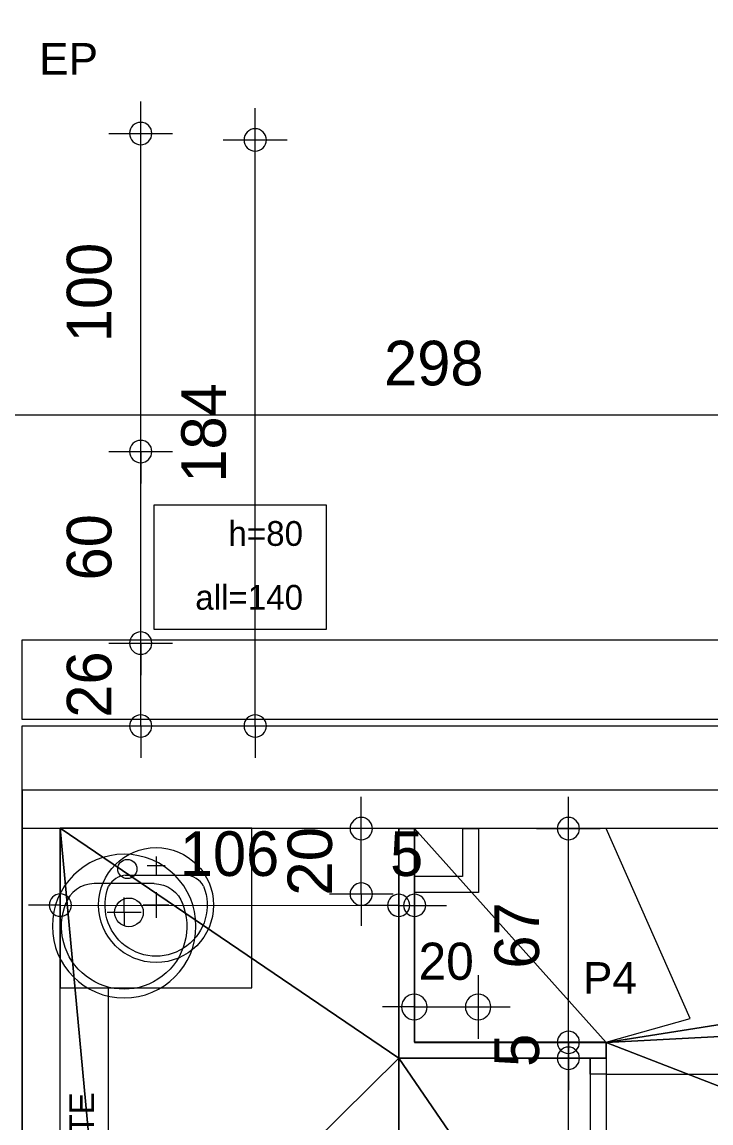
# Model space of a CAD drawing. Header units: metres. Extents: x 1.8 to 61.8, y -53.3 to -11.3.
# Drawn here: x 37.324 to 39.483, y -17.899 to -14.451 of the extents above; entities that cross this region are included whole.
import ezdxf
from ezdxf.enums import TextEntityAlignment as Align
from ezdxf.lldxf.tags import DXFTag

# ---------------------------------------------------------------- set-up
doc = ezdxf.new("R2010")
doc.units = ezdxf.units.M
doc.header["$MEASUREMENT"] = 0
for name, color, linetype in [('Calque commun', 7, 'Continuous'), ('Calque2', 7, 'Continuous'), ('Calque90', 7, 'Continuous'), ('Textes', 7, 'Continuous')]:
    doc.layers.add(name, color=color, linetype=linetype)
doc.styles.add('Arial14', font='arial.ttf', dxfattribs={"height": 0.098961})
doc.styles.add('Arial17', font='arial.ttf', dxfattribs={"height": 0.139163})
doc.styles.add('Century Gothic12', font='GOTHIC.TTF', dxfattribs={"height": 0.077575})
doc.styles.add('Century Gothic18', font='GOTHIC.TTF', dxfattribs={"height": 0.139636})
doc.styles.add('Century Gothic24', font='GOTHIC.TTF', dxfattribs={"height": 0.116363})
tags = doc.linetypes.add('HIDDEN2', pattern=[0.1875, 0.125, -0.0625]).pattern_tags.tags
tags[6:7] = [DXFTag(74, 4), DXFTag(75, 0), DXFTag(340, '0'), DXFTag(46, 1.0), DXFTag(50, 0.0), DXFTag(44, 0.0), DXFTag(45, 0.0)]
tags[4:5] = [DXFTag(74, 4), DXFTag(75, 0), DXFTag(340, '0'), DXFTag(46, 1.0), DXFTag(50, 0.0), DXFTag(44, 0.0), DXFTag(45, 0.0)]

# ---------------------------------------------------------------- blocks, each defined once
blk = doc.blocks.new('Block53955')
at = {"layer": 'Calque commun', "color": 7, "linetype": 'Continuous', "lineweight": 18}
blk.add_line((37.1243, -18.6973), (37.1243, -16.6552), dxfattribs=at)
at = {"layer": 'Calque commun', "color": 7, "linetype": 'Continuous', "lineweight": 9}
for p, q in [((37.3243, -18.6973), (37.3243, -16.8552)), ((37.4443, -18.6973), (37.4443, -16.9752))]:
    blk.add_line(p, q, dxfattribs=at)
blk = doc.blocks.new('Block53956')
at = {"layer": 'Calque commun', "color": 7, "linetype": 'Continuous', "lineweight": 9}
for p, q in [((37.3243, -16.9752), (37.3243, -16.6552)), ((43.5243, -16.9752), (43.5243, -16.6552)), ((37.3243, -16.8552), (40.1043, -16.8552)), ((41.3043, -16.8552), (43.5243, -16.8552)), ((37.3243, -16.9752), (40.1043, -16.9752)), ((41.3043, -16.9752), (43.5243, -16.9752))]:
    blk.add_line(p, q, dxfattribs=at)
at = {"layer": 'Calque commun', "color": 7, "linetype": 'Continuous', "lineweight": 18}
for p, q in [((37.3243, -16.6552), (40.1043, -16.6552)), ((41.3043, -16.6552), (43.5243, -16.6552))]:
    blk.add_line(p, q, dxfattribs=at)
blk = doc.blocks.new('new195')
at = {"layer": 'Calque commun', "color": 5, "linetype": 'Continuous', "lineweight": 9}
blk.add_arc((0, 0), 0.5, 0, 359.9994, dxfattribs=at)
blk = doc.blocks.new('new196')
at = {"layer": 'Calque commun', "color": 5, "linetype": 'Continuous', "lineweight": 9}
blk.add_arc((0, 0), 0.5, 0, 359.9994, dxfattribs=at)
blk = doc.blocks.new('DimLine54068')
at = {"layer": 'Calque commun', "color": 5, "linetype": 'Continuous', "lineweight": 9}
for p, q in [((37.1243, -15.7803), (37.1243, -15.5803)), ((40.1043, -15.7803), (40.1043, -15.5803)), ((37.1243, -15.6803), (37.0243, -15.6803)), ((37.1243, -15.6803), (40.1043, -15.6803)), ((40.1043, -15.6803), (40.2043, -15.6803))]:
    blk.add_line(p, q, dxfattribs=at)
at = {"layer": 'Calque commun', "color": 5, "linetype": 'Continuous', "lineweight": 9, "xscale": 0.07000000029802322, "yscale": 0.07000000029802322, "zscale": 0.07000000029802322}
for name, p in [('new195', (37.1243, -15.6803)), ('new196', (40.1043, -15.6803))]:
    blk.add_blockref(name, p, dxfattribs=at)
at = {"layer": 'Calque commun', "color": 5, "linetype": 'Continuous', "lineweight": 9, "style": 'Century Gothic18'}
blk.add_text('298', height=0.13964, dxfattribs=at).set_placement((38.6143, -15.6303), align=Align.BOTTOM_CENTER)
blk = doc.blocks.new('new197')
at = {"layer": 'Calque commun', "color": 5, "linetype": 'Continuous', "lineweight": 9}
blk.add_arc((0, 0), 0.5, 0, 359.9994, dxfattribs=at)
blk = doc.blocks.new('new198')
at = {"layer": 'Calque commun', "color": 5, "linetype": 'Continuous', "lineweight": 9}
blk.add_arc((0, 0), 0.5, 0, 359.9994, dxfattribs=at)
blk = doc.blocks.new('DimLine54477')
at = {"layer": 'Calque commun', "color": 5, "linetype": 'Continuous', "lineweight": 9}
for p, q in [((38.0548, -14.8198), (38.0548, -14.7198)), ((37.9548, -14.8198), (38.1548, -14.8198)), ((38.0548, -16.6552), (38.0548, -14.8198)), ((37.9548, -16.6552), (38.1548, -16.6552)), ((38.0548, -16.6552), (38.0548, -16.7552))]:
    blk.add_line(p, q, dxfattribs=at)
at = {"layer": 'Calque commun', "color": 5, "linetype": 'Continuous', "lineweight": 9, "xscale": 0.07000000029802322, "yscale": 0.07000000029802322, "zscale": 0.07000000029802322, "rotation": 90}
for name, p in [('new198', (38.0548, -14.8198)), ('new197', (38.0548, -16.6552))]:
    blk.add_blockref(name, p, dxfattribs=at)
at = {"layer": 'Calque commun', "color": 5, "linetype": 'Continuous', "lineweight": 9, "style": 'Century Gothic18'}
blk.add_text('184', height=0.13964, rotation=90, dxfattribs=at).set_placement((38.0048, -15.7375), align=Align.BOTTOM_CENTER)
blk = doc.blocks.new('new273')
at = {"layer": 'Calque commun', "color": 5, "linetype": 'Continuous', "lineweight": 9}
blk.add_arc((0, 0), 0.5, 0, 359.9994, dxfattribs=at)
blk = doc.blocks.new('new274')
at = {"layer": 'Calque commun', "color": 5, "linetype": 'Continuous', "lineweight": 9}
blk.add_arc((0, 0), 0.5, 0, 359.9994, dxfattribs=at)
blk = doc.blocks.new('DimLine55128')
at = {"layer": 'Calque commun', "color": 5, "linetype": 'Continuous', "lineweight": 9}
for p, q in [((37.6961, -16.3956), (37.6961, -16.2956)), ((37.5961, -16.3956), (37.7961, -16.3956)), ((37.6961, -16.6552), (37.6961, -16.3956)), ((37.5961, -16.6552), (37.7961, -16.6552)), ((37.6961, -16.6552), (37.6961, -16.7552))]:
    blk.add_line(p, q, dxfattribs=at)
at = {"layer": 'Calque commun', "color": 5, "linetype": 'Continuous', "lineweight": 9, "xscale": 0.07000000029802322, "yscale": 0.07000000029802322, "zscale": 0.07000000029802322, "rotation": 90}
for name, p in [('new274', (37.6961, -16.3956)), ('new273', (37.6961, -16.6552))]:
    blk.add_blockref(name, p, dxfattribs=at)
at = {"layer": 'Calque commun', "color": 5, "linetype": 'Continuous', "lineweight": 9, "style": 'Century Gothic18'}
blk.add_text('26', height=0.13964, rotation=90.0017, dxfattribs=at).set_placement((37.6461, -16.5254), align=Align.BOTTOM_CENTER)
blk = doc.blocks.new('new275')
at = {"layer": 'Calque commun', "color": 5, "linetype": 'Continuous', "lineweight": 9}
blk.add_arc((0, 0), 0.5, 0, 359.9994, dxfattribs=at)
blk = doc.blocks.new('new276')
at = {"layer": 'Calque commun', "color": 5, "linetype": 'Continuous', "lineweight": 9}
blk.add_arc((0, 0), 0.5, 0, 359.9994, dxfattribs=at)
blk = doc.blocks.new('DimLine55136')
at = {"layer": 'Calque commun', "color": 5, "linetype": 'Continuous', "lineweight": 9}
for p, q in [((37.6961, -15.7956), (37.6961, -15.6956)), ((37.5961, -15.7956), (37.7961, -15.7956)), ((37.6961, -16.3956), (37.6961, -15.7956)), ((37.5961, -16.3956), (37.7961, -16.3956)), ((37.6961, -16.3956), (37.6961, -16.4956))]:
    blk.add_line(p, q, dxfattribs=at)
at = {"layer": 'Calque commun', "color": 5, "linetype": 'Continuous', "lineweight": 9, "xscale": 0.07000000029802322, "yscale": 0.07000000029802322, "zscale": 0.07000000029802322, "rotation": 90}
for name, p in [('new276', (37.6961, -15.7956)), ('new275', (37.6961, -16.3956))]:
    blk.add_blockref(name, p, dxfattribs=at)
at = {"layer": 'Calque commun', "color": 5, "linetype": 'Continuous', "lineweight": 9, "style": 'Century Gothic18'}
blk.add_text('60', height=0.13964, rotation=90, dxfattribs=at).set_placement((37.6461, -16.0956), align=Align.BOTTOM_CENTER)
blk = doc.blocks.new('new277')
at = {"layer": 'Calque commun', "color": 5, "linetype": 'Continuous', "lineweight": 9}
blk.add_arc((0, 0), 0.5, 0, 359.9994, dxfattribs=at)
blk = doc.blocks.new('new278')
at = {"layer": 'Calque commun', "color": 5, "linetype": 'Continuous', "lineweight": 9}
blk.add_arc((0, 0), 0.5, 0, 359.9994, dxfattribs=at)
blk = doc.blocks.new('DimLine55144')
at = {"layer": 'Calque commun', "color": 5, "linetype": 'Continuous', "lineweight": 9}
for p, q in [((37.6961, -14.7998), (37.6961, -14.6998)), ((37.5961, -14.7998), (37.7961, -14.7998)), ((37.6961, -15.7956), (37.6961, -14.7998)), ((37.5961, -15.7956), (37.7961, -15.7956)), ((37.6961, -15.7956), (37.6961, -15.8956))]:
    blk.add_line(p, q, dxfattribs=at)
at = {"layer": 'Calque commun', "color": 5, "linetype": 'Continuous', "lineweight": 9, "xscale": 0.07000000029802322, "yscale": 0.07000000029802322, "zscale": 0.07000000029802322, "rotation": 90}
for name, p in [('new278', (37.6961, -14.7998)), ('new277', (37.6961, -15.7956))]:
    blk.add_blockref(name, p, dxfattribs=at)
at = {"layer": 'Calque commun', "color": 5, "linetype": 'Continuous', "lineweight": 9, "style": 'Century Gothic18'}
blk.add_text('100', height=0.13964, rotation=90, dxfattribs=at).set_placement((37.6461, -15.2977), align=Align.BOTTOM_CENTER)
blk = doc.blocks.new('@PRES_1_$$_1-61')
at = {"layer": 'Calque commun', "color": 5, "linetype": 'Continuous', "lineweight": 9}
blk.add_line((0.05, 0.05), (0.05, 0.85), dxfattribs=at)
at = {"layer": 'Calque commun', "color": 5, "linetype": 'Continuous', "lineweight": 9, "extrusion": (0, 0, -1)}
blk.add_arc((-0.05, 0.05), 0.8, 90, 180, dxfattribs=at)
at = {"layer": 'Calque commun', "color": 5, "linetype": 'Continuous', "lineweight": 9}
mesh = blk.add_polyface(dxfattribs=at)
corners = [(0, 0), (0, 0.05), (0.05, 0.05), (0.05, 0)]
mesh.append_faces([[corners[k] for k in face] for face in [(0, 1, 2, 3)]], dxfattribs={"color": 5})
mesh = blk.add_polyface(dxfattribs=at)
corners = [(0.85, 0), (0.85, 0.05), (0.9, 0.05), (0.9, 0)]
mesh.append_faces([[corners[k] for k in face] for face in [(0, 1, 2, 3)]], dxfattribs={"color": 5})
blk = doc.blocks.new('@PRES_1_$$_1-62')
at = {"layer": 'Calque commun', "color": 0, "linetype": 'ByBlock', "lineweight": -2}
blk.add_line((0, 0), (0, 0.05), dxfattribs=at)
blk = doc.blocks.new('@PRES_1_$$_1-63')
at = {"layer": 'Calque commun', "color": 0, "linetype": 'ByBlock', "lineweight": -2}
blk.add_line((0, 0), (0, 0.05), dxfattribs=at)
blk = doc.blocks.new('INTER_2D_COMB21')
at = {"layer": 'Calque commun', "color": 0, "linetype": 'ByBlock', "lineweight": -2}
blk.add_blockref('@PRES_1_$$_1-61', (0, 0), dxfattribs=at)
at = {"layer": 'Calque commun', "color": 15, "linetype": 'Continuous', "lineweight": 18}
blk.add_blockref('@PRES_1_$$_1-62', (0, 0), dxfattribs=at)
at = {"layer": 'Calque commun', "color": 15, "linetype": 'Continuous', "lineweight": 18, "extrusion": (0, 0, -1), "xscale": -1, "yscale": -1, "zscale": -1, "rotation": -180}
blk.add_blockref('@PRES_1_$$_1-63', (-0.9, 0), dxfattribs=at)
blk = doc.blocks.new('PLACED_COMB21')
at = {"layer": 'Calque commun', "color": 0, "linetype": 'ByBlock', "lineweight": -2}
blk.add_blockref('INTER_2D_COMB21', (0, 0), dxfattribs=at)
blk = doc.blocks.new('xmodule1pcentniv1-51')
at = {"layer": 'Calque commun', "color": 5, "linetype": 'Continuous', "lineweight": 9}
blk.add_arc((0, 0), 0.5, 0, 359.9994, dxfattribs=at)
blk = doc.blocks.new('xmodule1pcentniv1-52')
at = {"layer": 'Calque commun', "color": 5, "linetype": 'Continuous', "lineweight": 9}
blk.add_arc((0, 0), 0.5, 0, 359.9994, dxfattribs=at)
blk = doc.blocks.new('DimLine55123')
at = {"layer": 'Calque commun', "color": 5, "linetype": 'Continuous', "lineweight": 9}
for p, q in [((39.0154, -18.5473), (39.0154, -18.4473)), ((38.9154, -18.5473), (39.1154, -18.5473)), ((39.0154, -19.4473), (39.0154, -18.5473)), ((38.9154, -19.4473), (39.1154, -19.4473)), ((39.0154, -19.4473), (39.0154, -19.5473))]:
    blk.add_line(p, q, dxfattribs=at)
at = {"layer": 'Calque commun', "color": 5, "linetype": 'Continuous', "lineweight": 9, "xscale": 0.07000000029802322, "yscale": 0.07000000029802322, "zscale": 0.07000000029802322, "rotation": 90}
for name, p in [('xmodule1pcentniv1-52', (39.0154, -18.5473)), ('xmodule1pcentniv1-51', (39.0154, -19.4473))]:
    blk.add_blockref(name, p, dxfattribs=at)
at = {"layer": 'Calque commun', "color": 5, "linetype": 'Continuous', "lineweight": 9, "style": 'Century Gothic18'}
blk.add_text('90', height=0.13964, rotation=90, dxfattribs=at).set_placement((38.9654, -18.9973), align=Align.BOTTOM_CENTER)
blk = doc.blocks.new('xmodule1pcentniv1-53')
at = {"layer": 'Calque commun', "color": 5, "linetype": 'Continuous', "lineweight": 9}
blk.add_arc((0, 0), 0.5, 0, 359.9994, dxfattribs=at)
blk = doc.blocks.new('xmodule1pcentniv1-54')
at = {"layer": 'Calque commun', "color": 5, "linetype": 'Continuous', "lineweight": 9}
blk.add_arc((0, 0), 0.5, 0, 359.9994, dxfattribs=at)
blk = doc.blocks.new('DimLine55131')
at = {"layer": 'Calque commun', "color": 5, "linetype": 'Continuous', "lineweight": 9}
for p, q in [((39.0154, -18.4973), (39.0154, -18.3973)), ((38.9154, -18.4973), (39.1154, -18.4973)), ((39.0154, -18.5473), (39.0154, -18.4973)), ((38.9154, -18.5473), (39.1154, -18.5473)), ((39.0154, -18.5473), (39.0154, -18.6473))]:
    blk.add_line(p, q, dxfattribs=at)
at = {"layer": 'Calque commun', "color": 5, "linetype": 'Continuous', "lineweight": 9, "xscale": 0.07000000029802322, "yscale": 0.07000000029802322, "zscale": 0.07000000029802322, "rotation": 90}
for name, p in [('xmodule1pcentniv1-54', (39.0154, -18.4973)), ('xmodule1pcentniv1-53', (39.0154, -18.5473))]:
    blk.add_blockref(name, p, dxfattribs=at)
at = {"layer": 'Calque commun', "color": 5, "linetype": 'Continuous', "lineweight": 9, "style": 'Century Gothic18'}
blk.add_text('5', height=0.1396, rotation=90, dxfattribs=at).set_placement((38.9654, -18.5223), align=Align.BOTTOM_CENTER)
blk = doc.blocks.new('xmodule1pcentniv1-55')
at = {"layer": 'Calque commun', "color": 5, "linetype": 'Continuous', "lineweight": 9}
blk.add_arc((0, 0), 0.5, 0, 359.9994, dxfattribs=at)
blk = doc.blocks.new('xmodule1pcentniv1-56')
at = {"layer": 'Calque commun', "color": 5, "linetype": 'Continuous', "lineweight": 9}
blk.add_arc((0, 0), 0.5, 0, 359.9994, dxfattribs=at)
blk = doc.blocks.new('DimLine55139')
at = {"layer": 'Calque commun', "color": 5, "linetype": 'Continuous', "lineweight": 9}
for p, q in [((39.0154, -17.828), (39.0154, -17.728)), ((38.9154, -17.828), (39.1154, -17.828)), ((39.0154, -18.4973), (39.0154, -17.828)), ((38.9154, -18.4973), (39.1154, -18.4973)), ((39.0154, -18.4973), (39.0154, -18.5973))]:
    blk.add_line(p, q, dxfattribs=at)
at = {"layer": 'Calque commun', "color": 5, "linetype": 'Continuous', "lineweight": 9, "xscale": 0.07000000029802322, "yscale": 0.07000000029802322, "zscale": 0.07000000029802322, "rotation": 90}
for name, p in [('xmodule1pcentniv1-56', (39.0154, -17.828)), ('xmodule1pcentniv1-55', (39.0154, -18.4973))]:
    blk.add_blockref(name, p, dxfattribs=at)
at = {"layer": 'Calque commun', "color": 5, "linetype": 'Continuous', "lineweight": 9, "style": 'Century Gothic18'}
blk.add_text('67', height=0.13964, rotation=90, dxfattribs=at).set_placement((38.9654, -18.1626), align=Align.BOTTOM_CENTER)
blk = doc.blocks.new('xmodule1pcentniv1-69')
at = {"layer": 'Calque commun', "color": 5, "linetype": 'Continuous', "lineweight": 9}
blk.add_arc((0, 0), 0.5, 0, 359.9994, dxfattribs=at)
blk = doc.blocks.new('xmodule1pcentniv1-70')
at = {"layer": 'Calque commun', "color": 5, "linetype": 'Continuous', "lineweight": 9}
blk.add_arc((0, 0), 0.5, 0, 359.9994, dxfattribs=at)
blk = doc.blocks.new('DimLine55219')
at = {"layer": 'Calque commun', "color": 5, "linetype": 'Continuous', "lineweight": 9}
for p, q in [((38.4838, -17.9684), (38.4838, -18.1684)), ((38.5338, -18.1684), (38.5338, -17.9684)), ((38.4838, -18.0684), (38.3838, -18.0684)), ((38.4838, -18.0684), (38.5338, -18.0684)), ((38.5338, -18.0684), (38.6338, -18.0684))]:
    blk.add_line(p, q, dxfattribs=at)
at = {"layer": 'Calque commun', "color": 5, "linetype": 'Continuous', "lineweight": 9, "xscale": 0.07000000029802322, "yscale": 0.07000000029802322, "zscale": 0.07000000029802322}
for name, p in [('xmodule1pcentniv1-69', (38.4838, -18.0684)), ('xmodule1pcentniv1-70', (38.5338, -18.0684))]:
    blk.add_blockref(name, p, dxfattribs=at)
at = {"layer": 'Calque commun', "color": 5, "linetype": 'Continuous', "lineweight": 9, "style": 'Century Gothic18'}
blk.add_text('5', height=0.1396, dxfattribs=at).set_placement((38.5088, -18.0184), align=Align.BOTTOM_CENTER)
blk = doc.blocks.new('xmodule1pcentniv1-71')
at = {"layer": 'Calque commun', "color": 5, "linetype": 'Continuous', "lineweight": 9}
blk.add_arc((0, 0), 0.5, 0, 359.9994, dxfattribs=at)
blk = doc.blocks.new('xmodule1pcentniv1-72')
at = {"layer": 'Calque commun', "color": 5, "linetype": 'Continuous', "lineweight": 9}
blk.add_arc((0, 0), 0.5, 0, 359.9994, dxfattribs=at)
blk = doc.blocks.new('DimLine55227')
at = {"layer": 'Calque commun', "color": 5, "linetype": 'Continuous', "lineweight": 9}
for p, q in [((37.4238, -17.9677), (37.4237, -18.1677)), ((38.4838, -17.9684), (38.4837, -18.1684)), ((37.4237, -18.0677), (37.3237, -18.0676)), ((37.4237, -18.0677), (38.4838, -18.0684)), ((38.4838, -18.0684), (38.5838, -18.0685))]:
    blk.add_line(p, q, dxfattribs=at)
at = {"layer": 'Calque commun', "color": 5, "linetype": 'Continuous', "lineweight": 9, "xscale": 0.06999999328768533, "yscale": 0.06999999328768533, "zscale": 0.07000000029802322, "rotation": -0.03793334936625004}
for name, p in [('xmodule1pcentniv1-71', (37.4237, -18.0677)), ('xmodule1pcentniv1-72', (38.4838, -18.0684))]:
    blk.add_blockref(name, p, dxfattribs=at)
at = {"layer": 'Calque commun', "color": 5, "linetype": 'Continuous', "lineweight": 9, "style": 'Century Gothic18'}
blk.add_text('106', height=0.13964, rotation=359.9621, dxfattribs=at).set_placement((37.9538, -18.0181), align=Align.BOTTOM_CENTER)
blk = doc.blocks.new('vasque1')
at = {"layer": 'Calque2', "color": 6, "linetype": 'Continuous', "lineweight": 9}
for p, q in [((-0.094, -0.092), (0.094, -0.092)), ((0, -0.182), (0, -0.135)), ((-0.0533, -0.182), (0.0533, -0.182)), ((0, -0.182), (0, -0.224))]:
    blk.add_line(p, q, dxfattribs=at)
at = {"layer": 'Calque2', "color": 6, "linetype": 'Continuous', "lineweight": 9, "flags": 128}
for points in [[(0, -0.45, -1), (0, 0)], [(0, 0, -1), (0, -0.45)], [(0.02, -0.046, 1), (-0.04, -0.046, 1), (0.02, -0.046)], [(-0.094, -0.092, 0.324927), (-0.1834, -0.157)], [(0.094, -0.092, -0.324927), (0.1834, -0.157)], [(0.03, -0.182, 1), (-0.06, -0.182, 1), (0.03, -0.182)], [(-0.1814, -0.1514, 1.494518), (0.1814, -0.1514)]]:
    blk.add_lwpolyline(points, format="xyb", dxfattribs=at)
blk = doc.blocks.new('vasqu450')
at = {"layer": 'Calque commun', "color": 6, "linetype": 'Continuous', "lineweight": 9}
blk.add_line((0.1207, 0.1168), (-0.1173, 0.117), dxfattribs=at)
for radius, start, end in [(0.225, 360, 359.9994), (0.2, 158.4, 21.6)]:
    blk.add_arc((0, 0), radius, start, end, dxfattribs=at)
at = {"layer": 'Calque commun', "color": 6, "linetype": 'Continuous', "lineweight": 9, "extrusion": (0, 0, -1)}
for centre, start, end in [((0.112, 0.0327), 28.9734, 86.4066), ((-0.112, 0.0327), 93.5934, 151.0266)]:
    blk.add_arc(centre, 0.0845, start, end, dxfattribs=at)
at = {"layer": 'Calque90', "color": 6, "linetype": 'Continuous', "lineweight": 9}
for p, q in [((0, 0.19), (0, 0.12)), ((0.035, 0.155), (-0.035, 0.155)), ((0, 0.05), (0, -0.05)), ((-0.05, 0), (0.05, 0))]:
    blk.add_line(p, q, dxfattribs=at)
blk = doc.blocks.new('meuble vasque 60x50')
at = {"layer": 'Calque commun', "color": 0, "linetype": 'ByBlock', "lineweight": -2, "xscale": 0.800000011920929, "yscale": 0.800000011920929, "zscale": 0.800000011920929}
blk.add_blockref('vasqu450', (0.2994, -0.241), dxfattribs=at)
at = {"layer": 'Calque commun', "color": 0, "linetype": 'ByBlock', "lineweight": -2}
blk.add_blockref('vasque1', (0.3994, -0.0819), dxfattribs=at)
at = {"layer": 'Calque commun', "color": 6, "linetype": 'Continuous', "lineweight": 9}
mesh = blk.add_polyface(dxfattribs=at)
corners = [(-0.0006, -0.0002), (0.5994, -0.0002), (0.5994, -0.5002), (-0.0006, -0.5002)]
mesh.append_faces([[corners[k] for k in face] for face in [(0, 1, 2, 3)]], dxfattribs={"color": 6})
blk = doc.blocks.new('xmodule1pcentniv1-107')
at = {"layer": 'Calque commun', "color": 5, "linetype": 'Continuous', "lineweight": 9}
blk.add_arc((0, 0), 0.5, 0, 359.9994, dxfattribs=at)
blk = doc.blocks.new('xmodule1pcentniv1-108')
at = {"layer": 'Calque commun', "color": 5, "linetype": 'Continuous', "lineweight": 9}
blk.add_arc((0, 0), 0.5, 0, 359.9994, dxfattribs=at)
blk = doc.blocks.new('DimLine60944')
at = {"layer": 'Calque commun', "color": 5, "linetype": 'Continuous', "lineweight": 9}
for p, q in [((38.3666, -17.828), (38.3666, -17.728)), ((38.4666, -17.828), (38.2666, -17.828)), ((38.3666, -18.033), (38.3666, -17.828)), ((38.4666, -18.033), (38.2666, -18.033)), ((38.3666, -18.033), (38.3666, -18.133))]:
    blk.add_line(p, q, dxfattribs=at)
at = {"layer": 'Calque commun', "color": 5, "linetype": 'Continuous', "lineweight": 9, "xscale": 0.07000000029802322, "yscale": 0.07000000029802322, "zscale": 0.07000000029802322, "rotation": 90}
for name, p in [('xmodule1pcentniv1-108', (38.3666, -17.828)), ('xmodule1pcentniv1-107', (38.3666, -18.033))]:
    blk.add_blockref(name, p, dxfattribs=at)
at = {"layer": 'Calque commun', "color": 5, "linetype": 'Continuous', "lineweight": 9, "style": 'Arial17'}
blk.add_text('20', height=0.13916, rotation=90, dxfattribs=at).set_placement((38.3166, -17.9305), align=Align.BOTTOM_CENTER)
blk = doc.blocks.new('xmodule1pcentniv1-113')
at = {"layer": 'Calque commun', "color": 5, "linetype": 'Continuous', "lineweight": 9}
blk.add_arc((0, 0), 0.5, 0, 359.9994, dxfattribs=at)
blk = doc.blocks.new('xmodule1pcentniv1-114')
at = {"layer": 'Calque commun', "color": 5, "linetype": 'Continuous', "lineweight": 9}
blk.add_arc((0, 0), 0.5, 0, 359.9994, dxfattribs=at)
blk = doc.blocks.new('DimLine60990')
at = {"layer": 'Calque commun', "color": 5, "linetype": 'Continuous', "lineweight": 9}
for p, q in [((38.5326, -18.2865), (38.5326, -18.4865)), ((38.7326, -18.2865), (38.7326, -18.4865)), ((38.5326, -18.3865), (38.4326, -18.3865)), ((38.5326, -18.3865), (38.7326, -18.3865)), ((38.7326, -18.3865), (38.8326, -18.3865))]:
    blk.add_line(p, q, dxfattribs=at)
at = {"layer": 'Calque commun', "color": 5, "linetype": 'Continuous', "lineweight": 9, "xscale": 0.07999999821186066, "yscale": 0.07999999821186066, "zscale": 0.07999999821186066}
for name, p in [('xmodule1pcentniv1-113', (38.5326, -18.3865)), ('xmodule1pcentniv1-114', (38.7326, -18.3865))]:
    blk.add_blockref(name, p, dxfattribs=at)
at = {"layer": 'Calque commun', "color": 5, "linetype": 'Continuous', "lineweight": 9, "style": 'Century Gothic24'}
blk.add_text('20', height=0.11636, rotation=0.0038, dxfattribs=at).set_placement((38.6326, -18.3365), align=Align.BOTTOM_CENTER)
blk = doc.blocks.new('xmodule1pcentniv1-117')
at = {"layer": 'Calque commun', "color": 15, "linetype": 'Continuous', "lineweight": 18}
for p, q in [((38.4838, -18.5467), (38.4838, -17.8273)), ((38.4838, -17.8273), (38.5338, -17.8273)), ((38.5338, -18.028), (38.5338, -17.8273)), ((38.6838, -17.8279), (38.6838, -17.9779)), ((38.6838, -17.8279), (38.7338, -17.8279)), ((38.7338, -17.8279), (38.7338, -18.0279)), ((38.6838, -17.9779), (38.5338, -17.978)), ((38.7338, -18.0279), (38.5338, -18.028)), ((38.5338, -18.4967), (38.5338, -18.078)), ((39.1338, -18.4967), (38.5338, -18.4967)), ((39.1338, -18.5467), (39.1338, -18.4967)), ((39.1338, -18.5467), (38.4838, -18.5467)), ((39.1338, -18.5467), (39.0838, -18.5467)), ((39.0838, -18.5467), (39.0838, -18.5467)), ((39.1338, -18.5467), (39.1338, -18.5467))]:
    blk.add_line(p, q, dxfattribs=at)
at = {"layer": 'Calque commun', "color": 7, "linetype": 'Continuous', "lineweight": 9}
for p, q in [((39.3969, -18.4225), (39.1338, -17.8273)), ((37.5737, -18.3266), (37.5737, -19.6266)), ((39.1338, -18.4967), (39.3969, -18.4225))]:
    blk.add_line(p, q, dxfattribs=at)
at = {"layer": 'Calque commun', "color": 5, "linetype": 'Continuous', "lineweight": 9}
for name in ['DimLine60944', 'DimLine55139', 'DimLine55227', 'DimLine55219', 'DimLine60990', 'DimLine55131', 'DimLine55123']:
    blk.add_blockref(name, (0, 0), dxfattribs=at)
at = {"layer": 'Calque commun', "color": 0, "linetype": 'ByBlock', "lineweight": -2, "extrusion": (0, 0, -1), "xscale": -1, "yscale": -1, "zscale": -1, "rotation": -180}
blk.add_blockref('meuble vasque 60x50', (-38.0232, -17.8265), dxfattribs=at)
at = {"layer": 'Calque commun', "color": 0, "linetype": 'ByBlock', "lineweight": -2, "rotation": -90}
blk.add_blockref('PLACED_COMB21', (39.0838, -18.5467), dxfattribs=at)
at = {"layer": 'Textes', "color": 5, "linetype": 'ByBlock', "lineweight": -2, "style": 'Arial14'}
blk.add_text('P4', height=0.09896, dxfattribs=at).set_placement((39.23, -18.3748), align=Align.BOTTOM_RIGHT)
at = {"layer": 'Textes', "color": 5, "linetype": 'ByBlock', "lineweight": -2, "style": 'Century Gothic12'}
blk.add_text('MASQUETTE', height=0.07758, rotation=90, dxfattribs=at).set_placement((37.4519, -19.2994), align=Align.TOP_LEFT)
at = {"layer": 'Calque commun', "color": 9, "linetype": 'Continuous', "lineweight": 9}
mesh = blk.add_polyface(dxfattribs=at)
corners = [(38.4838, -18.5467), (39.0838, -18.5467), (39.0838, -19.4217), (37.4237, -17.8266), (38.4838, -17.8273), (37.5737, -19.4467), (37.4237, -19.4467), (38.4838, -19.4467), (39.0838, -19.4467), (38.4838, -20.3967), (37.5738, -20.3961)]
mesh.append_faces([[corners[k] for k in face] for face in [(3, 5, 6), (7, 2, 8)]], dxfattribs={"vtx0": -1, "color": 9})
mesh.append_faces([[corners[k] for k in face] for face in [(5, 7, 10)]], dxfattribs={"vtx0": -1, "vtx1": -1, "color": 9})
mesh.append_faces([[corners[k] for k in face] for face in [(3, 0, 5), (7, 0, 2), (5, 0, 7)]], dxfattribs={"vtx0": -1, "vtx1": -1, "vtx2": -1, "color": 9})
mesh.append_faces([[corners[k] for k in face] for face in [(0, 1, 2), (3, 4, 0), (7, 9, 10)]], dxfattribs={"vtx2": -1, "color": 9})
mesh = blk.add_polyface(dxfattribs=at)
corners = [(39.1338, -18.4974), (43.1337, -20.0466), (43.3837, -18.2747), (43.3837, -20.0466), (43.3837, -17.8266), (39.1338, -19.4974), (38.5338, -20.3974), (43.1337, -20.3967), (38.5338, -18.4974), (38.5338, -17.828), (38.5338, -19.4974)]
mesh.append_faces([[corners[k] for k in face] for face in [(0, 1, 2), (0, 2, 4)]], dxfattribs={"vtx0": -1, "vtx1": -1, "vtx2": -1, "color": 9})
mesh.append_faces([[corners[k] for k in face] for face in [(5, 6, 7), (5, 7, 1), (0, 4, 9)]], dxfattribs={"vtx0": -1, "vtx2": -1, "color": 9})
mesh.append_faces([[corners[k] for k in face] for face in [(3, 2, 1), (8, 0, 9)]], dxfattribs={"vtx1": -1, "color": 9})
mesh.append_faces([[corners[k] for k in face] for face in [(0, 5, 1)]], dxfattribs={"vtx1": -1, "vtx2": -1, "color": 9})
mesh.append_faces([[corners[k] for k in face] for face in [(5, 10, 6)]], dxfattribs={"vtx2": -1, "color": 9})

msp = doc.modelspace()

# ---------------------------------------------------------------- linework, layer by layer
at = {"layer": 'Calque commun', "color": 12, "linetype": 'Continuous', "lineweight": 18}
for q in [(37.3243, -25.4552), (40.1043, -16.8552)]:
    msp.add_line((37.3243, -16.8552), q, dxfattribs=at)

# ---------------------------------------------------------------- block references
at = {"layer": 'Calque commun', "color": 5, "linetype": 'Continuous', "lineweight": 9}
for name in ['DimLine55144', 'DimLine54477', 'DimLine54068', 'DimLine55136', 'DimLine55128']:
    msp.add_blockref(name, (0, 0), dxfattribs=at)
at = {"layer": 'Calque commun', "color": 0, "linetype": 'ByBlock', "lineweight": -2}
for name, p in [('Block53955', (0, 0)), ('Block53956', (0, 0)), ('xmodule1pcentniv1-117', (0.0205, 0.8514))]:
    msp.add_blockref(name, p, dxfattribs=at)

# ---------------------------------------------------------------- texts
at = {"layer": 'Calque commun', "color": 5, "linetype": 'ByBlock', "lineweight": -2, "insert": (38.2046, -16.0135), "char_height": 0.07758, "attachment_point": 3, "line_spacing_factor": 1.546883, "style": 'Century Gothic12'}
msp.add_mtext('h=80\\Pall=140', dxfattribs=at)
at = {"layer": 'Textes', "color": 5, "linetype": 'ByBlock', "lineweight": -2, "style": 'Arial14'}
msp.add_text('EP', height=0.09896, dxfattribs=at).set_placement((37.378, -14.645), align=Align.BOTTOM_LEFT)

# ---------------------------------------------------------------- meshes
at = {"layer": 'Calque commun', "color": 7, "linetype": 'Continuous', "lineweight": 9}
mesh = msp.add_polyface(dxfattribs=at)
corners = [(61.7636, -11.3086), (1.7636, -11.3086), (1.7636, -53.3086), (61.7636, -53.3086)]
mesh.append_faces([[corners[k] for k in face] for face in [(0, 1, 2, 3)]], dxfattribs={"color": 7})
at = {"layer": 'Calque commun', "color": 11, "linetype": 'Continuous', "lineweight": 18}
mesh = msp.add_polyface(dxfattribs=at)
corners = [(37.7387, -15.9627), (38.2771, -15.9627), (38.2771, -16.3534), (37.7387, -16.3534)]
mesh.append_faces([[corners[k] for k in face] for face in [(0, 1, 2, 3)]], dxfattribs={"color": 11})
at = {"layer": 'Calque commun', "color": 16, "linetype": 'HIDDEN2', "lineweight": 9}
mesh = msp.add_polyface(dxfattribs=at)
corners = [(43.5243, -16.3852), (43.5243, -16.6352), (37.3243, -16.6352), (37.3243, -16.3852)]
mesh.append_faces([[corners[k] for k in face] for face in [(0, 1, 2, 3)]], dxfattribs={"color": 16})

doc.saveas('drawing.dxf')
